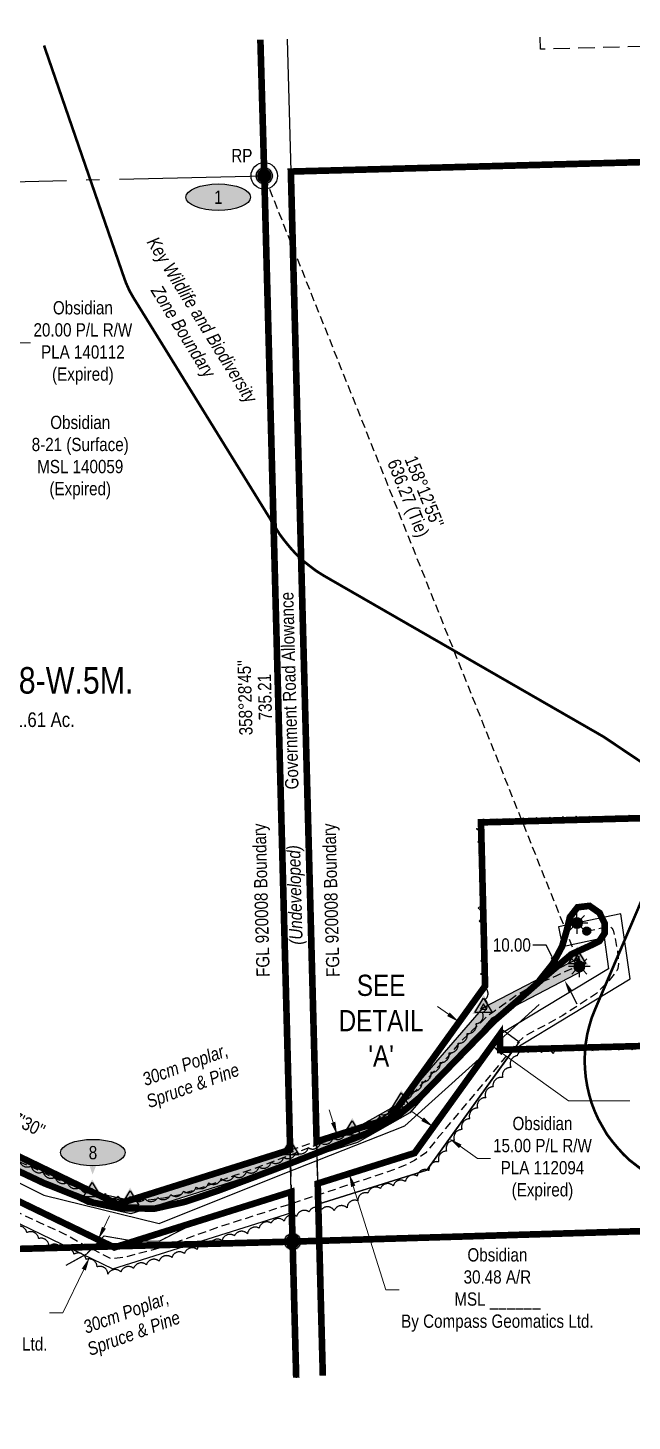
# Model space of a CAD drawing. Extents: x 628185 to 636081, y 5831999 to 5837154.
# Drawn here: x 629686 to 630141, y 5832147 to 5833198 of the extents above; entities that cross this region are included whole.
import ezdxf
from ezdxf.enums import TextEntityAlignment as Align

# ---------------------------------------------------------------- set-up
doc = ezdxf.new("R2010")
doc.units = 0
doc.header["$LTSCALE"] = 5
doc.header["$PDSIZE"] = 0.5
for name, pattern in [('0', [1, 1, 0]), ('CENTERLINEX3', [5, 2.5, -1, 0.5, -1]), ('DASHDOT2', [12.7, 6.35, -3.175, 0, -3.175]), ('foc-ACCESSROAD', [3.75, 2.5, -1.25]), ('foc-QUARTERLINE', [33, 25, -3, 2, -3]), ('foc-TIELINE', [1.875, 1.25, -0.625]), ('foc-TOPO-ephemeral', [6.25, 3.125, -0.625, 0.625, -0.625, 0.625, -0.625]), ('foc-TRAV', [1.875, 1.25, -0.625]), ('UG_PIPE', [1.875, 1.25, -0.625])]:
    doc.linetypes.add(name, pattern=pattern)
doc.layers.get('Defpoints').update_dxf_attribs({"color": 9})
for name, color, linetype in [('35', 37, 'Continuous'), ('AS-PIPE-UG', 44, 'UG_PIPE'), ('AS-POWER', 104, 'foc-POWER'), ('AS-ROADS', 254, 'Continuous'), ('AS-SYMBOL', 7, 'Continuous'), ('AS-WILDLIFE', 131, 'DASHDOT2'), ('C-AR', 13, 'foc-ACCESSROAD'), ('C-RW', 13, 'Continuous'), ('C-SYMBOL', 7, 'Continuous'), ('C-WS', 13, 'foc-ACCESSROAD'), ('C-WS-S', 8, 'Continuous'), ('DETAIL-T', 7, 'Continuous'), ('L-AREAREQUIRED', 7, 'Continuous'), ('L-BD', 7, 'Continuous'), ('L-BD1', 253, 'Continuous'), ('L-MON', 1, 'Continuous'), ('L-QSEC', 8, 'foc-QUARTERLINE'), ('L-ROAD-T', 7, 'Continuous'), ('L-SEC', 7, 'Continuous'), ('L-TIE', 7, 'foc-TIELINE'), ('P-ELEVATION', 7, 'Continuous'), ('P-PROPOSED', 10, 'Continuous'), ('P-PROPOSED-H', 21, 'Continuous'), ('P-STATION', 7, 'Continuous'), ('P-TRAV', 4, 'foc-TRAV'), ('P-TXT', 4, 'Continuous'), ('T-BUSH', 110, '0'), ('T-BUSH-T', 110, 'Continuous'), ('T-DRAW', 143, 'foc-TOPO-ephemeral')]:
    doc.layers.add(name, color=color, linetype=linetype)
doc.layers.add('AS-FMA-T', color=7, linetype='Continuous', true_color=0x00b386)
doc.layers.add('AS-TRAPPER BOUNDARY', color=7, linetype='CENTERLINEX3', true_color=0xb85c00, transparency=0.6)
for name, color, linetype, lineweight in [('C-AR-T', 13, 'Continuous', 9), ('C-RW-T', 13, 'Continuous', 9), ('C-WS-T', 13, 'Continuous', 9), ('T-TEXT', 48, 'Continuous', 18)]:
    doc.layers.add(name, color=color, linetype=linetype, lineweight=lineweight)
doc.styles.add('100L', font='ARIALN.TTF', dxfattribs={"height": 11})
doc.styles.add('175L', font='ARIALN.TTF', dxfattribs={"height": 20})
doc.styles.add('240', font='ARIALN.TTF', dxfattribs={"height": 30})
doc.styles.add('80', font='ARIALN.TTF', dxfattribs={"height": 10})
doc.styles.add('80CG', font='ARIALN.TTF', dxfattribs={"height": 10})
doc.styles.add('80L', font='ARIALN.TTF', dxfattribs={"height": 10})
doc.styles.add('80LS', font='ARIALNI.TTF', dxfattribs={"height": 10})
doc.styles.add('foc-LtypeFont', font='ARIALN.TTF', dxfattribs={"height": 7.35})
doc.linetypes.add('foc-POWER', pattern='A,6,-1,["P",foc-LtypeFont,S=0.2,R=0,X=-0.625,Y=-0.75],-1.24,4', length=12.24)
doc.linetypes.add('foc-TOPO-flowdirection-NOLINE', pattern='A,0,[">",foc-LtypeFont,S=0.3,R=0,X=0,Y=-0.945],-20,[">",foc-LtypeFont,S=0.3,R=0,X=0,Y=-0.945],0', length=20)
doc.dimstyles.new('Compass 5 000', dxfattribs={"dimscale": 5, "dimtxt": 9, "dimasz": 2, "dimexe": 0.2, "dimexo": 0.0625, "dimgap": 0.5, "dimtad": 0, "dimtih": 1, "dimtoh": 1, "dimzin": 0, "dimdsep": 46, "dimtxsty": '80CG', "dimcen": 0.1, "dimse1": 1, "dimse2": 1, "dimclrd": 256, "dimclrt": 256, "dimaunit": 1, "dimadec": 4, "dimazin": 0, "dimtfac": 0.06, "dimtofl": 0, "dimtmove": 0, "dimatfit": 1, "dimfxl": 0.2, "dimtolj": 1, "dimtzin": 0, "dimlwd": -1, "dimarcsym": 0})

# ---------------------------------------------------------------- blocks, each defined once
blk = doc.blocks.new('GAS')
h = blk.add_hatch(color=255)
h.dxf.hatch_style = 1
edge = h.paths.add_edge_path()
edge.add_arc((0, 0), 0.9, 0, 360)
for p, q in [((-0.81, 0), (-1.62, 0)), ((-0.57, 0.57), (-1.14, 1.14)), ((0, 0.81), (0, 1.62)), ((0.57, 0.57), (1.14, 1.14)), ((1.62, 0), (0.81, 0)), ((-0.57, -0.57), (-1.14, -1.14)), ((0, -0.81), (0, -1.62)), ((1.14, -1.14), (0.57, -0.57))]:
    blk.add_line(p, q)
blk.add_circle((0, 0), 0.8)
blk = doc.blocks.new('RISER')
h = blk.add_hatch(color=255)
h.dxf.hatch_style = 1
edge = h.paths.add_edge_path()
edge.add_arc((0, 0), 0.7, 0, 360)
blk.add_hatch(color=13).paths.add_polyline_path([(0.58, -0.15), (-0.58, -0.15, 0.774597)])
at = {"color": 13}
blk.add_line((-0.58, -0.15), (0.58, -0.15), dxfattribs=at)
blk.add_circle((0, 0), 0.6, dxfattribs=at)
blk = doc.blocks.new('*U422')
at = {"layer": '35', "color": 3}
blk.add_circle((0, 0), 10, dxfattribs=at)
at = {"layer": '35', "color": 3, "style": '80'}
blk.add_attdef('RP_001', (-24.9, 10.3), '', height=10, dxfattribs=at)
blk = doc.blocks.new('*D425')
at = {"layer": 'C-RW-T', "transparency": 16777216}
for p, q in [((629624.6, 5832920.5), (629677.6, 5832960.6)), ((629677.6, 5832960.6), (629687.6, 5832960.6)), ((629592.8, 5832896.4), (629584.8, 5832890.4))]:
    blk.add_line(p, q, dxfattribs=at)
for points in [[(629623.6, 5832921.8), (629625.6, 5832919.2), (629616.7, 5832914.5)], [(629591.8, 5832897.8), (629593.8, 5832895.1), (629600.8, 5832902.5)]]:
    blk.add_solid(points, dxfattribs=at)
at = {"layer": 'Defpoints', "color": 0, "transparency": 16777216}
for p in [(629590.3, 5832949.3), (629574.4, 5832937.3), (629616.7, 5832914.5)]:
    blk.add_point(p, dxfattribs=at)
at = {"layer": 'C-RW-T', "transparency": 16777216, "insert": (629727.1, 5832960.6), "char_height": 10, "attachment_point": 5, "style": '80CG'}
blk.add_mtext('\\A1;Obsidian\\P20.00 P/L R/W\\PPLA 140112\\P(Expired)', dxfattribs=at)
blk = doc.blocks.new('*U465')
at = {"layer": 'P-ELEVATION'}
h = blk.add_hatch(color=111, dxfattribs=at)
h.dxf.hatch_style = 1
edge = h.paths.add_edge_path()
edge.add_ellipse((0, 0), major_axis=(-24.4, 0), ratio=0.410256, start_angle=0, end_angle=360)
at = {"layer": 'P-ELEVATION', "color": 7, "flags": 128}
blk.add_lwpolyline([(0, 0, 12.5, 0, 0), (13, 0.8, 0, 0, 0)], format="xyseb", dxfattribs=at)
at = {"layer": 'P-ELEVATION', "color": 7}
blk.add_ellipse((0, 0), major_axis=(-24.4, 0), ratio=0.410256, dxfattribs=at)
at = {"layer": 'P-ELEVATION', "style": '80'}
blk.add_attdef('ELEVATION', text='', height=10, dxfattribs=at).set_placement((0, 0), align=Align.MIDDLE_CENTER)
blk = doc.blocks.new('*U498')
at = {"layer": 'P-ELEVATION'}
h = blk.add_hatch(color=111, dxfattribs=at)
h.dxf.hatch_style = 1
edge = h.paths.add_edge_path()
edge.add_ellipse((0, 0), major_axis=(-24.4, 0), ratio=0.410256, start_angle=0, end_angle=360)
at = {"layer": 'P-ELEVATION', "color": 7, "flags": 128}
blk.add_lwpolyline([(0, 0, 12.5, 0, 0), (-0.3, -16.5, 0, 0, 0)], format="xyseb", dxfattribs=at)
at = {"layer": 'P-ELEVATION', "color": 7}
blk.add_ellipse((0, 0), major_axis=(-24.4, 0), ratio=0.410256, dxfattribs=at)
at = {"layer": 'P-ELEVATION', "style": '80'}
blk.add_attdef('ELEVATION', text='', height=10, dxfattribs=at).set_placement((0, 0), align=Align.MIDDLE_CENTER)
blk = doc.blocks.new('WITFA')
blk.add_hatch(color=255).paths.add_polyline_path([(1.4, 0, 1), (-1.4, 0, 1)])
blk = doc.blocks.new('WITFAA')
blk.add_blockref('WITFA', (0, 0))
blk = doc.blocks.new('WITFB')
at = {"color": 1, "const_width": 1.44}
blk.add_lwpolyline([(-0.36, 0, 1), (0.36, 0, 1)], format="xyb", close=True, dxfattribs=at)
at = {"color": 1}
blk.add_circle((0, 0), 1.2, dxfattribs=at)
blk = doc.blocks.new('WITFBB')
blk.add_blockref('WITFB', (0, 0))
blk = doc.blocks.new('WITFCC')
for name in ['WITFAA', 'WITFBB']:
    blk.add_blockref(name, (0, 0))
blk = doc.blocks.new('WITF')
blk.add_blockref('WITFCC', (0, 0))
blk = doc.blocks.new('TRIA')
blk.add_hatch(color=255).paths.add_polyline_path([(-0.04, 1.52), (-1.47, -0.87), (1.39, -0.87)])
blk = doc.blocks.new('Hybrid_EC')
at = {"color": 251}
for points in [[(-1.3, -0.74), (0, 1.42), (1.3, -0.74)], [(0.47, -0.26), (0, 0.53), (-0.47, -0.26)]]:
    blk.add_lwpolyline(points, close=True, dxfattribs=at)
at = {"layer": 'Defpoints'}
blk.add_circle((0, 0), 0.05, dxfattribs=at)
at = {"xscale": 1.2, "yscale": 1.2, "zscale": 1.2}
blk.add_blockref('TRIA', (0.05, 0.06), dxfattribs=at)
blk = doc.blocks.new('*D496')
at = {"layer": 'Defpoints', "color": 0, "transparency": 16777216}
for p in [(630085.9, 5832488.6), (630070.5, 5832480.7), (630075.1, 5832471.8)]:
    blk.add_point(p, dxfattribs=at)
at = {"layer": 'P-TXT', "transparency": 16777216}
for p, q in [((630076.6, 5832506.4), (630066.6, 5832506.4)), ((630081.2, 5832497.5), (630076.6, 5832506.4)), ((630095.1, 5832470.9), (630099.7, 5832462))]:
    blk.add_line(p, q, dxfattribs=at)
for points in [[(630082.7, 5832498.3), (630079.8, 5832496.7), (630085.9, 5832488.6)], [(630096.6, 5832471.7), (630093.6, 5832470.1), (630090.5, 5832479.8)]]:
    blk.add_solid(points, dxfattribs=at)
at = {"layer": 'P-TXT', "transparency": 16777216, "insert": (630050.7, 5832506.4), "char_height": 10, "attachment_point": 5, "style": '80CG'}
blk.add_mtext('\\A1;10.00', dxfattribs=at)
blk = doc.blocks.new('*D506')
at = {"layer": 'C-RW-T', "transparency": 16777216}
for p, q in [((629743, 5832293.2), (629747.3, 5832302.2)), ((629727.8, 5832261.7), (629712, 5832229)), ((629712, 5832229), (629702, 5832229))]:
    blk.add_line(p, q, dxfattribs=at)
for points in [[(629741.5, 5832293.9), (629744.5, 5832292.4), (629738.6, 5832284.2)], [(629726.3, 5832262.4), (629729.3, 5832260.9), (629732.1, 5832270.7)]]:
    blk.add_solid(points, dxfattribs=at)
at = {"layer": 'Defpoints', "color": 0, "transparency": 16777216}
for p in [(629700.8, 5832302.5), (629694.3, 5832289), (629732.1, 5832270.7)]:
    blk.add_point(p, dxfattribs=at)
at = {"layer": 'C-RW-T', "transparency": 16777216, "insert": (629627.8, 5832229), "char_height": 10, "attachment_point": 5, "style": '80CG'}
blk.add_mtext('\\A1;Obsidian\\P15.00 P/L R/W\\PPLA ______\\PBy Compass Geomatics Ltd.', dxfattribs=at)
blk = doc.blocks.new('*D508')
at = {"layer": 'C-RW-T', "transparency": 16777216}
for p, q in [((629915.9, 5832372.6), (629912.9, 5832382.1)), ((629931, 5832324.4), (629955.6, 5832246.2)), ((629955.6, 5832246.2), (629965.6, 5832246.2))]:
    blk.add_line(p, q, dxfattribs=at)
for points in [[(629917.5, 5832373.1), (629914.3, 5832372.1), (629918.9, 5832363.1)], [(629932.6, 5832324.9), (629929.4, 5832323.9), (629928, 5832334)]]:
    blk.add_solid(points, dxfattribs=at)
at = {"layer": 'Defpoints', "color": 0, "transparency": 16777216}
for p in [(629920.7, 5832363.6), (629928, 5832334), (629929.9, 5832334.6)]:
    blk.add_point(p, dxfattribs=at)
at = {"layer": 'C-RW-T', "transparency": 16777216, "insert": (630039.8, 5832246.2), "char_height": 10, "attachment_point": 5, "style": '80CG'}
blk.add_mtext('\\A1;Obsidian\\P30.48 A/R\\PMSL ______\\PBy Compass Geomatics Ltd.', dxfattribs=at)
blk = doc.blocks.new('*D509')
at = {"layer": 'C-RW-T', "transparency": 16777216}
for p, q in [((629983.4, 5832375), (629975.3, 5832380.9)), ((630011.8, 5832354.6), (630024.7, 5832345.3)), ((630024.7, 5832345.3), (630034.7, 5832345.3))]:
    blk.add_line(p, q, dxfattribs=at)
for points in [[(629984.4, 5832376.4), (629982.4, 5832373.7), (629991.5, 5832369.2)], [(630012.8, 5832355.9), (630010.8, 5832353.2), (630003.7, 5832360.4)]]:
    blk.add_solid(points, dxfattribs=at)
at = {"layer": 'Defpoints', "color": 0, "transparency": 16777216}
for p in [(629994.2, 5832372.9), (630006.3, 5832364.1), (630003.7, 5832360.4)]:
    blk.add_point(p, dxfattribs=at)
at = {"layer": 'C-RW-T', "transparency": 16777216, "insert": (630073.8, 5832345.3), "char_height": 10, "attachment_point": 5, "style": '80CG'}
blk.add_mtext('\\A1;Obsidian\\P15.00 P/L R/W\\PPLA 112094\\P(Expired)', dxfattribs=at)

msp = doc.modelspace()

# ---------------------------------------------------------------- hatches: boundary and pattern name
at = {"layer": 'P-PROPOSED-H'}
h = msp.add_hatch(color=256, dxfattribs=at)
h.dxf.hatch_style = 1
h.paths.add_polyline_path([(629903.417, 5832358.2), (629930.299, 5832366.651), (629967.272, 5832387.704), (630029.405, 5832459.297), (630100.01, 5832495.999), (630104.621, 5832487.129), (630035.706, 5832451.306), (629973.702, 5832379.862), (629934.316, 5832357.435), (629903.693, 5832347.808)])
h = msp.add_hatch(color=256, dxfattribs=at)
h.dxf.hatch_style = 1
h.paths.add_polyline_path([(629883.743, 5832341.536), (629763.193, 5832303.637), (629730.881, 5832310.648), (629424.971, 5832458.479), (629336.431, 5832455.821), (629273.062, 5832463.509), (629274.265, 5832473.432), (629336.885, 5832465.836), (629427.117, 5832468.544), (629734.162, 5832320.165), (629762.723, 5832313.968), (629883.467, 5832351.928)])

# ---------------------------------------------------------------- linework, layer by layer
at = {"layer": 'AS-PIPE-UG', "flags": 128}
for points in [[(630107.161, 5832516.906), (630119.539, 5832519.515), (630123.582, 5832520.337), (630123.573, 5832520.336), (630125.355, 5832520.07), (630126.218, 5832519.344), (630127.176, 5832517.668), (630128.532, 5832511.702), (630130.479, 5832501.191), (630131.015, 5832493.583), (630131.239, 5832492.244), (630130.759, 5832488.781), (630129.81, 5832487.074), (630128.045, 5832484.717), (630123.491, 5832479.073), (630114.589, 5832469.883), (630098.526, 5832459.327), (630089.05, 5832453.235), (630085.399, 5832451.071), (630076.912, 5832446.377), (630068.978, 5832442.334), (630060.711, 5832437.945), (630055.378, 5832433.101), (630053.237, 5832430.984), (630044.84, 5832420.766), (630029.134, 5832401.746), (629998.282, 5832365.118), (629985.771, 5832349.665), (629977.354, 5832343.878), (629971.801, 5832341.052), (629962.067, 5832337.104), (629945.186, 5832331.387), (629917.456, 5832322.13), (629870.116, 5832306.564), (629830.227, 5832293.836), (629786.313, 5832278.209), (629759.244, 5832271.068), (629748.657, 5832269.537), (629735.333, 5832276.444), (629728.759, 5832279.551), (629714.18, 5832287.927), (629694.119, 5832297.164), (629668.348, 5832309.132), (629637.808, 5832324.931), (629586.533, 5832349.266), (629540.215, 5832372.568), (629497.535, 5832392.888), (629439.106, 5832420.961), (629422.521, 5832427.101), (629415.661, 5832428.757), (629397.914, 5832429.757), (629359.152, 5832428.652), (629343.165, 5832428.273), (629335.37, 5832428.434), (629330.609, 5832429.263), (629330.041, 5832430.869), (629330.035, 5832434.673), (629329.413, 5832439.956), (629327.581, 5832454.586), (629325.264, 5832469.473), (629324.105, 5832476.383), (629319.136, 5832496.265), (629315.933, 5832506.502), (629313.415, 5832516.044), (629311.831, 5832521.127), (629310.746, 5832521.897), (629309.248, 5832522.332), (629305.749, 5832522.253), (629297.455, 5832522.413), (629292.169, 5832522.463), (629290.81, 5832523.165), (629290.251, 5832524.704), (629290.043, 5832529.47), (629289.284, 5832538.582)], [(629275.87, 5832469.817), (629290.857, 5832467.984), (629306.766, 5832467.222), (629319.94, 5832466.035), (629331.811, 5832464.892), (629345.657, 5832465.005), (629362.171, 5832465.257), (629381.16, 5832465.554), (629396.213, 5832465.732), (629406.6, 5832465.61), (629417.06, 5832465.293), (629424.447, 5832464.455), (629433.397, 5832462.791), (629441.815, 5832459.936), (629450.313, 5832456.193), (629460.127, 5832451.667), (629480.315, 5832441.779), (629505.388, 5832429.102), (629527.544, 5832417.785), (629559.668, 5832402.054), (629581.275, 5832392.581), (629599.048, 5832383.419), (629618.019, 5832373.465), (629644.327, 5832359.194), (629665.976, 5832348.357), (629688.361, 5832339.125), (629706.377, 5832330.277), (629721.944, 5832323.897), (629738.155, 5832317.862), (629746.979, 5832315.701), (629754.786, 5832314.504), (629763.896, 5832313.464), (629772.665, 5832313.786), (629780.86, 5832314.738), (629787.847, 5832315.667), (629800.41, 5832318.297), (629812.398, 5832322.185), (629823.919, 5832325.976), (629842.404, 5832332.955), (629856.686, 5832338.005), (629877.019, 5832345.596), (629899.349, 5832354.216), (629919.965, 5832361.868), (629932.248, 5832366.723), (629943.204, 5832371.346), (629954.211, 5832377.212), (629962.097, 5832382.463), (629968.812, 5832387.901), (629976.984, 5832395.323), (629983.089, 5832401.614), (629993.585, 5832412.779), (630004.867, 5832424.897), (630012.455, 5832433.889), (630019.94, 5832441.309), (630027.023, 5832447.816), (630032.444, 5832453.068), (630037.369, 5832456.519), (630045.737, 5832462.664), (630054.364, 5832468.804), (630061.115, 5832472.551), (630068.378, 5832476.332), (630076.446, 5832479.892), (630084.717, 5832483.51), (630091.369, 5832486.603), (630096.539, 5832488.908), (630100.248, 5832490.203)]]:
    msp.add_lwpolyline(points, dxfattribs=at)
at = {"layer": 'AS-POWER', "flags": 128}
msp.add_lwpolyline([(629256.669, 5832527.019), (629295.244, 5832503.551), (629351.056, 5832470.416), (629446.87, 5832441.24), (629518.558, 5832405.789), (629608.3, 5832361.979), (629697.629, 5832317.772), (629784.632, 5832296.445), (629877.053, 5832333.23), (629969.933, 5832370.049), (630020.755, 5832415.683), (630071.388, 5832461.446)], dxfattribs=at)
at = {"layer": 'AS-ROADS', "const_width": 5, "flags": 128}
msp.add_lwpolyline([(630071.049, 5832479.022), (630081.586, 5832492.277), (630088.589, 5832505.355), (630092.186, 5832517.724), (630094.507, 5832527.487), (630100.283, 5832534.886), (630109.281, 5832535.946), (630116.818, 5832530.671), (630120.662, 5832522.939), (630120.804, 5832515.457), (630116.761, 5832509.388), (630109.297, 5832505.732), (630095.584, 5832499.411), (630074.005, 5832481.043), (630062.068, 5832470.551), (630037.635, 5832449.424), (630016.652, 5832427.906), (629981.18, 5832391.38), (629966.262, 5832378.985), (629941.537, 5832364.428), (629881.518, 5832340.902), (629828.515, 5832320.915), (629803.784, 5832312.646), (629781.381, 5832307.624), (629759.005, 5832307.731), (629735.061, 5832311.98), (629697.565, 5832326.887), (629613.364, 5832366.652)], dxfattribs=at)
at = {"layer": 'AS-TRAPPER BOUNDARY', "color": 114, "true_color": 0x008f47, "const_width": 4.998, "flags": 128}
for points in [[(629861.006, 5833189.3), (629863.959, 5833086.628), (629883.467, 5832351.918), (629753.191, 5832310.97), (629427.117, 5832468.544), (629336.885, 5832465.836), (629335.189, 5832530.948), (629277.069, 5832529.434), (629258.154, 5833173.239)], [(629908.11, 5832181.591), (629904.262, 5832326.517), (629977.298, 5832349.486), (630041.604, 5832438.78), (630041.888, 5832427.356), (630163.713, 5832430.623), (630159.211, 5832602.387), (630027.454, 5832598.941), (630030.519, 5832475.526), (629958.493, 5832375.513), (629903.421, 5832358.193), (629883.993, 5833089.873), (630403.416, 5833103.826), (630449.786, 5833105.074), (630648.326, 5833110.425)], [(628976.859, 5832434.982), (629014.287, 5832436.901), (629076.922, 5832440.114), (629103.181, 5832441.46), (629178.379, 5832445.318), (629193.092, 5832446.072), (629208.084, 5832446.841), (629215.451, 5832447.219), (629216.526, 5832405.936), (629338.363, 5832409.111), (629337.679, 5832435.376), (629420.575, 5832437.864), (629750.806, 5832278.281), (629884.308, 5832320.241), (629885.305, 5832282.702), (629888.031, 5832180.031)]]:
    msp.add_lwpolyline(points, dxfattribs=at)
at = {"layer": 'AS-TRAPPER BOUNDARY', "const_width": 4.998, "flags": 128}
msp.add_lwpolyline([(628981.509, 5832258.704), (629081.632, 5832261.363), (629885.305, 5832282.702), (630704.55, 5832307.276), (630804.835, 5832309.971)], dxfattribs=at)
at = {"layer": 'AS-WILDLIFE', "const_width": 2, "flags": 128}
msp.add_lwpolyline([(630805.845, 5832311.409), (630763.688, 5832341), (630608.625, 5832415.5), (630464.5, 5832346.5), (630326.438, 5832273.5), (630323.875, 5832272), (630317.938, 5832269.5), (630311.812, 5832267), (630305.563, 5832265), (630299.187, 5832263.5), (630292.75, 5832262.5), (630286.187, 5832262), (630279.687, 5832261.5), (630273.125, 5832262), (630266.625, 5832262.5), (630260.187, 5832263.5), (630253.813, 5832265), (630247.5, 5832267), (630241.375, 5832269.5), (630235.437, 5832272), (630229.687, 5832275), (630224.125, 5832278.5), (630218.25, 5832283), (630144.25, 5832340.5), (630139.688, 5832344), (630134.938, 5832348.5), (630130.438, 5832353.5), (630126.312, 5832358.5), (630122.5, 5832363.5), (630119.062, 5832369.5), (630115.938, 5832375), (630113.25, 5832381), (630110.937, 5832387), (630109.063, 5832393.5), (630107.563, 5832400), (630106.5, 5832406.5), (630105.875, 5832413), (630105.625, 5832419.5), (630105.875, 5832426), (630106.5, 5832432.5), (630107.563, 5832439), (630109.062, 5832445), (630110.938, 5832451.5), (630113.75, 5832458.5), (630163.062, 5832574), (630165.312, 5832578.5), (630168.187, 5832584), (630187.687, 5832618), (630119.938, 5832663.5), (629908.875, 5832785), (629903.313, 5832788.5), (629898, 5832792.5), (629892.938, 5832796.5), (629888.187, 5832801), (629883.687, 5832806), (629879.562, 5832811), (629875.75, 5832816), (629873.875, 5832819), (629766.937, 5832992), (629765.375, 5832994.5), (629762.25, 5833000), (629759.562, 5833006), (629757.437, 5833012), (629697.782, 5833184.951)], dxfattribs=at)
at = {"layer": 'C-AR', "flags": 128}
msp.add_lwpolyline([(630193.92, 5833198.256), (630193.982, 5833196.067), (630194.281, 5833185.55), (630072.336, 5833182.083), (630071.97, 5833194.975)], dxfattribs=at)
at = {"layer": 'C-AR-T'}
for p, q in [((630002.829, 5832454.183), (629994.718, 5832460.025)), ((630043.778, 5832424.693), (630093.514, 5832388.874)), ((630093.514, 5832388.874), (630139.749, 5832388.874))]:
    msp.add_line(p, q, dxfattribs=at)
for points in [[(630003.803, 5832455.535), (630001.856, 5832452.831), (630010.941, 5832448.341)], [(630044.752, 5832426.045), (630042.805, 5832423.341), (630035.666, 5832430.535)]]:
    msp.add_solid(points, dxfattribs=at)
at = {"layer": 'C-RW', "flags": 128}
for points in [[(629287.564, 5832514.659), (629302.553, 5832515.097), (629328.366, 5832420.095), (629417.356, 5832422.766), (629749.633, 5832262.194), (629884.722, 5832304.664), (629884.308, 5832320.252), (629750.806, 5832278.281), (629420.575, 5832437.864), (629339.736, 5832435.438), (629313.925, 5832530.431), (629287.124, 5832529.647)], [(630088.948, 5832505.414), (630120.384, 5832511.999), (630123.657, 5832488.561), (630041.668, 5832438.868), (629977.298, 5832349.487), (629904.262, 5832326.526), (629904.676, 5832310.937), (629986.552, 5832336.678), (630052.051, 5832427.627), (630139.874, 5832480.856), (630133.015, 5832529.966), (630085.873, 5832520.09)]]:
    msp.add_lwpolyline(points, close=True, dxfattribs=at)
at = {"layer": 'C-RW'}
msp.add_lwpolyline([(629986.552, 5832336.678), (629904.676, 5832310.928), (629904.262, 5832326.526), (629977.298, 5832349.486), (630044.087, 5832442.227), (630056.254, 5832433.464), (629986.552, 5832336.678)], close=True, dxfattribs=at)
at = {"layer": 'C-WS', "flags": 128}
for points in [[(630160.453, 5832554.99), (630163.713, 5832430.623), (630041.888, 5832427.356), (630041.604, 5832438.78), (629977.298, 5832349.486), (629904.262, 5832326.517), (629903.421, 5832358.193), (629958.494, 5832375.515), (630030.519, 5832475.526), (630027.454, 5832598.941), (630159.211, 5832602.387), (630160.453, 5832554.99)], [(629427.117, 5832468.544), (629753.189, 5832310.97), (629883.467, 5832351.918), (629884.308, 5832320.241), (629750.806, 5832278.281), (629420.575, 5832437.864), (629337.679, 5832435.376), (629336.885, 5832465.836), (629427.117, 5832468.544)]]:
    msp.add_lwpolyline(points, close=True, dxfattribs=at)
for points in [[(629967.261, 5832387.696), (629944.205, 5832371.024)], [(629762.733, 5832313.97), (629744.196, 5832315.335)]]:
    msp.add_lwpolyline(points, dxfattribs=at)
at = {"layer": 'L-QSEC'}
for p, q in [((629883.993, 5833089.873), (630648.327, 5833110.427)), ((629094.859, 5833068.848), (629863.959, 5833086.628))]:
    msp.add_line(p, q, dxfattribs=at)
at = {"layer": 'L-SEC'}
for p, q in [((629863.959, 5833086.628), (629861.006, 5833189.3)), ((629881.116, 5833189.841), (629883.993, 5833089.873)), ((629885.305, 5832282.702), (629863.959, 5833086.628)), ((629883.993, 5833089.873), (629905.411, 5832283.236)), ((629905.411, 5832283.236), (630704.55, 5832307.276)), ((629081.632, 5832261.363), (629885.305, 5832282.702)), ((629885.305, 5832282.702), (629888.031, 5832180.031)), ((629905.411, 5832283.236), (629908.11, 5832181.591))]:
    msp.add_line(p, q, dxfattribs=at)
at = {"layer": 'L-TIE'}
msp.add_line((630100.01, 5832495.999), (629863.959, 5833086.628), dxfattribs=at)
at = {"layer": 'P-PROPOSED'}
for points in [[(629903.417, 5832358.2), (629930.299, 5832366.651), (629967.272, 5832387.704), (630029.405, 5832459.297), (630100.01, 5832495.999), (630104.621, 5832487.129), (630035.706, 5832451.306), (629973.702, 5832379.862), (629934.316, 5832357.435), (629903.693, 5832347.808)], [(629883.743, 5832341.536), (629763.193, 5832303.637), (629730.881, 5832310.648), (629424.971, 5832458.479), (629336.431, 5832455.821), (629273.062, 5832463.509), (629274.265, 5832473.432), (629315.224, 5832468.464), (629336.885, 5832465.836), (629427.117, 5832468.544), (629734.162, 5832320.165), (629762.723, 5832313.968), (629883.467, 5832351.928)]]:
    msp.add_lwpolyline(points, close=True, dxfattribs=at)
at = {"layer": 'P-TRAV', "flags": 128}
msp.add_lwpolyline([(629883.467, 5832351.928), (629903.417, 5832358.2)], dxfattribs=at)
at = {"layer": 'T-BUSH', "flags": 128}
msp.add_lwpolyline([(629303.244, 5832570.995, 0.52056705), (629304.345, 5832561.06, 0.52056705), (629305.446, 5832551.124, 0.52056705), (629306.196, 5832541.284, 0.52056705), (629304.785, 5832532.212, 0.52056705), (629311.569, 5832526.637, 0.52056705), (629320.045, 5832521.608, 0.52056705), (629326.199, 5832514.137, 0.52056705), (629328.145, 5832504.539, 0.52056705), (629329.996, 5832496.77, 0.52056705), (629337.94, 5832493.433, 0.52056705), (629344.156, 5832485.796, 0.52056705), (629353.715, 5832482.872, 0.52056705), (629363.274, 5832479.948, 0.52056705), (629370.354, 5832474.155, 0.52056705), (629380.336, 5832473.628, 0.52056705), (629390.319, 5832473.1, 0.52056705), (629397.638, 5832468.03, 0.52056705), (629407.609, 5832467.313, 0.52056705), (629417.542, 5832466.239, 0.52056705), (629427.431, 5832464.785, 0.52056705), (629437.207, 5832462.698, 0.52056705), (629446.572, 5832459.274, 0.52056705), (629455.636, 5832455.086, 0.52056705), (629464.488, 5832450.441, 0.52056705), (629473.384, 5832445.88, 0.52056705), (629482.686, 5832442.331, 0.52056705), (629491.563, 5832437.734, 0.52056705), (629500.44, 5832433.137, 0.52056705), (629509.317, 5832428.541, 0.52056705), (629518.194, 5832423.944, 0.52056705), (629527.072, 5832419.348, 0.52056705), (629535.949, 5832414.751, 0.52056705), (629544.826, 5832410.155, 0.52056705), (629553.703, 5832405.558, 0.52056705), (629562.432, 5832400.695, 0.52056705), (629571.041, 5832395.613, 0.52056705), (629579.65, 5832390.531, 0.52056705), (629588.545, 5832385.993, 0.52056705), (629597.604, 5832381.766, 0.52056705), (629606.662, 5832377.538, 0.52056705), (629615.807, 5832373.626, 0.52056705), (629625.057, 5832370.156, 0.52056705), (629634.061, 5832365.814, 0.52056705), (629643.065, 5832361.471, 0.52056705), (629652.069, 5832357.129, 0.52056705), (629661.073, 5832352.786, 0.52056705), (629670.077, 5832348.443, 0.52056705), (629679.081, 5832344.101, 0.52056705), (629688.085, 5832339.758, 0.52056705), (629697.089, 5832335.415, 0.52056705), (629706.189, 5832331.285, 0.52056705), (629715.418, 5832327.445, 0.52056705), (629724.648, 5832323.604, 0.52056705), (629734.256, 5832321.019, 0.52056705), (629744.048, 5832319.01, 0.52056705), (629753.835, 5832316.972, 0.52056705), (629763.745, 5832315.657, 0.52056705), (629773.712, 5832315.211, 0.52056705), (629783.665, 5832315.94, 0.52056705), (629793.383, 5832318.189, 0.52056705), (629803.022, 5832320.838, 0.52056705), (629812.552, 5832323.842, 0.52056705), (629822.02, 5832327.049, 0.52056705), (629831.489, 5832330.257, 0.52056705), (629841.092, 5832332.263, 0.52056705), (629850.562, 5832335.464, 0.52056705), (629859.896, 5832339.04, 0.52056705), (629869.211, 5832342.667, 0.52056705), (629878.527, 5832346.294, 0.52056705), (629887.842, 5832349.921, 0.52056705), (629897.158, 5832353.548, 0.52056705), (629906.473, 5832357.175, 0.52056705), (629915.788, 5832360.802, 0.52056705), (629925.104, 5832364.429, 0.52056705), (629933.984, 5832369.013, 0.52056705), (629942.676, 5832373.949, 0.52056705), (629951.342, 5832378.932, 0.52056705), (629959.955, 5832383.995, 0.52056705), (629967.861, 5832390.112, 0.52056705), (629975.767, 5832396.23, 0.52056705), (629982.856, 5832403.244, 0.52056705), (629989.68, 5832410.55, 0.52056705), (629996.503, 5832417.855, 0.52056705), (630003.327, 5832425.161, 0.52056705), (630010.15, 5832432.466, 0.52056705), (630016.974, 5832439.772, 0.52056705), (630023.797, 5832447.077, 0.52056705), (630028.557, 5832455.452, 0.52056705), (630030.591, 5832465.24, 0.52056705), (630029.835, 5832474.926, 0.52056705), (630027.133, 5832484.545, 0.52056705), (630027.314, 5832494.54, 0.52056705), (630027.496, 5832504.535, 0.52056705), (630027.512, 5832514.518, 0.52056705), (630025.941, 5832524.391, 0.52056705), (630025.253, 5832534.291, 0.52056705), (630026.198, 5832544.243, 0.52056705), (630026.12, 5832554.217, 0.52056705), (630025.94, 5832564.209, 0.52056705), (630025.922, 5832574.205, 0.52056705), (630024.946, 5832584.151, 0.52056705), (630023.91, 5832594.094, 0.52056705), (630029.339, 5832601.498, 0.52056705), (630039.335, 5832601.671, 0.52056705), (630049.326, 5832601.984, 0.52056705), (630059.316, 5832602.348, 0.52056705), (630069.306, 5832602.693, 0.52056705), (630079.299, 5832602.989, 0.52056705), (630089.291, 5832603.285, 0.52056705), (630099.283, 5832603.582, 0.52056705), (630109.275, 5832603.541, 0.52056705), (630119.266, 5832603.672, 0.52056705), (630129.255, 5832604.05, 0.52056705), (630139.245, 5832604.429, 0.52056705), (630149.188, 5832604.335, 0.52056705), (630158.271, 5832604.006, 0.52056705), (630161.981, 5832595.414, 0.52056705), (630162.45, 5832585.467, 0.52056705), (630162.262, 5832575.472, 0.52056705), (630162.161, 5832565.477, 0.52056705), (630162.627, 5832555.504, 0.52056705), (630163.716, 5832545.567, 0.52056705), (630163.788, 5832535.593, 0.52056705), (630163.973, 5832525.609, 0.52056705), (630164.66, 5832516.192, 0.52056705), (630164.426, 5832506.198, 0.52056705), (630164.276, 5832496.203, 0.52056705), (630164.7, 5832486.273, 0.52056705), (630165.397, 5832476.355, 0.52056705), (630165.395, 5832466.358, 0.52056705), (630165.509, 5832456.363, 0.52056705), (630165.672, 5832446.367, 0.52056705), (630165.903, 5832436.386, 0.52056705), (630160.9, 5832428.091, 0.52056705), (630151.491, 5832427.178, 0.52056705), (630141.509, 5832427.332, 0.52056705), (630131.519, 5832427.207, 0.52056705), (630121.536, 5832427.138, 0.52056705), (630111.563, 5832426.445, 0.52056705), (630101.574, 5832426.458, 0.52056705), (630091.58, 5832426.463, 0.52056705), (630081.854, 5832424.482, 0.52056705), (630073.031, 5832425.313, 0.52056705), (630063.039, 5832425.416, 0.52056705), (630054.606, 5832422.898, 0.52056705), (630050.176, 5832413.988, 0.52056705), (630043.716, 5832406.418, 0.52056705), (630036.507, 5832399.515, 0.52056705), (630031.003, 5832391.2, 0.52056705), (630024.796, 5832383.409, 0.52056705), (630018.901, 5832375.343, 0.52056705), (630013.094, 5832367.206, 0.52056705), (630007.286, 5832359.07, 0.52056705), (630001.477, 5832350.934, 0.52056705), (629995.597, 5832342.849, 0.52056705), (629988.209, 5832336.239, 0.52056705), (629979.308, 5832332.165, 0.52056705), (629970.372, 5832327.981, 0.52056705), (629961.285, 5832324.792, 0.52056705), (629951.527, 5832322.788, 0.52056705), (629942.154, 5832319.328, 0.52056705), (629934.483, 5832313.486, 0.52056705), (629926.381, 5832308.284, 0.52056705), (629916.647, 5832306.01, 0.52056705), (629907.248, 5832306.969, 0.52056705), (629897.733, 5832305.148, 0.52056705), (629888.335, 5832301.754, 0.52056705), (629878.979, 5832298.232, 0.52056705), (629869.111, 5832296.661, 0.52056705), (629860.067, 5832292.882, 0.52056705), (629851.252, 5832288.621, 0.52056705), (629841.428, 5832287.084, 0.52056705), (629832.092, 5832283.52, 0.52056705), (629822.772, 5832279.908, 0.52056705), (629813.249, 5832276.868, 0.52056705), (629803.771, 5832273.688, 0.52056705), (629794.226, 5832270.727, 0.52056705), (629784.608, 5832268.001, 0.52056705), (629774.991, 5832265.272, 0.52056705), (629765.376, 5832262.539, 0.52056705), (629755.76, 5832259.806, 0.52056705), (629745.979, 5832258.183, 0.52056705), (629737.837, 5832263.639, 0.52056705), (629729.554, 5832269.228, 0.52056705), (629720.396, 5832273.23, 0.52056705), (629711.181, 5832277.095, 0.52056705), (629701.505, 5832279.112, 0.52056705), (629693.758, 5832284.979, 0.52056705), (629684.855, 5832289.482, 0.52056705), (629675.711, 5832293.523, 0.52056705), (629666.344, 5832297.012, 0.52056705), (629657.262, 5832300.914, 0.52056705), (629649.457, 5832306.774, 0.52056705), (629640.203, 5832310.555, 0.52056705), (629630.907, 5832314.173, 0.52056705), (629621.24, 5832314.636, 0.52056705), (629612.422, 5832319.344, 0.52056705), (629604.82, 5832325.698, 0.52056705), (629597.803, 5832332.333, 0.52056705), (629589.141, 5832336.937, 0.52056705), (629579.87, 5832340.188, 0.52056705), (629570.894, 5832344.588, 0.52056705), (629561.907, 5832348.966, 0.52056705), (629552.921, 5832353.344, 0.52056705), (629543.62, 5832356.764, 0.52056705), (629535.046, 5832361.567, 0.52056705), (629526.904, 5832366.835, 0.52056705), (629517.457, 5832367.789, 0.52056705), (629509.032, 5832370.848, 0.52056705), (629500.236, 5832375.598, 0.52056705), (629492.864, 5832382.008, 0.52056705), (629484.38, 5832387.171, 0.52056705), (629475.216, 5832391.164, 0.52056705), (629466.226, 5832395.492, 0.52056705), (629457.422, 5832400.077, 0.52056705), (629448.213, 5832403.866, 0.52056705), (629438.796, 5832407.13, 0.52056705), (629430.341, 5832411.892, 0.52056705), (629421.002, 5832415.278, 0.52056705), (629411.252, 5832417.486, 0.52056705), (629401.398, 5832418.527, 0.52056705), (629391.403, 5832418.333, 0.52056705), (629381.738, 5832416.438, 0.52056705), (629372.082, 5832416.377, 0.52056705), (629362.246, 5832418.045, 0.52056705), (629352.268, 5832417.424, 0.52056705), (629343.953, 5832412.701, 0.52056705), (629334.87, 5832415.798, 0.52056705), (629327.751, 5832422.816, 0.52056705), (629319.312, 5832426.946, 0.52056705), (629309.567, 5832425.924, 0.52056705), (629302.275, 5832419.381, 0.52056705), (629295.01, 5832414.051, 0.52056705), (629288.461, 5832409.335, 0.52056705), (629286.69, 5832399.514, 0.52056705), (629285.272, 5832389.636, 0.52056705), (629284.725, 5832379.684, 0.52056705), (629285.475, 5832372.492, 0.52056705)], format="xyb", dxfattribs=at)
at = {"layer": 'T-DRAW', "flags": 128}
msp.add_lwpolyline([(629714.445, 5832264.906), (629730.107, 5832273.546), (629743.097, 5832287.085), (629762.21, 5832283.69), (629772.552, 5832283.134), (629785.101, 5832283.328), (629814.202, 5832298.045)], dxfattribs=at)
at = {"layer": 'T-DRAW', "linetype": 'foc-TOPO-flowdirection-NOLINE', "flags": 128}
msp.add_lwpolyline([(629714.445, 5832264.906), (629730.107, 5832273.546), (629743.097, 5832287.085), (629762.21, 5832283.69), (629772.552, 5832283.134), (629785.101, 5832283.328), (629814.202, 5832298.045)], dxfattribs=at)

# ---------------------------------------------------------------- block references
at = {"xscale": 0.9996603200000107, "yscale": 0.9996603200000107, "zscale": 0.9996603200000107}
msp.add_blockref('*U422', (629863.959, 5833086.628), dxfattribs=at).add_auto_attribs({'RP_001': 'RP'})
at = {"layer": 'AS-SYMBOL', "xscale": 5.000000000000073, "yscale": 5.000000000000073, "zscale": 5.000000000000073}
msp.add_blockref('RISER', (630107.158, 5832516.907), dxfattribs=at)
at = {"layer": 'C-WS-S', "xscale": 5.000000000000073, "yscale": 5.000000000000073, "zscale": 5.000000000000073}
for p in [(630099.827, 5832523.015), (630101.6, 5832490.2)]:
    msp.add_blockref('GAS', p, dxfattribs=at)
at = {"layer": 'L-MON'}
for name, p, xscale, yscale, zscale in [('WITF', (629863.959, 5833086.628), 4.998267050000016, 4.998267050000016, 4.998267050000016), ('Hybrid_EC', (630100.01, 5832495.999), 4.998267050000021, 4.998267050000021, 4.998267050000021), ('Hybrid_EC', (630029.405, 5832459.297), 4.998267050000021, 4.998267050000021, 4.998267050000021), ('Hybrid_EC', (629967.272, 5832387.704), 4.998267050000021, 4.998267050000021, 4.998267050000021), ('Hybrid_EC', (629930.299, 5832366.651), 4.998267050000021, 4.998267050000021, 4.998267050000021), ('Hybrid_EC', (629883.467, 5832351.928), 4.998267050000021, 4.998267050000021, 4.998267050000021), ('Hybrid_EC', (629734.162, 5832320.165), 4.998267050000021, 4.998267050000021, 4.998267050000021), ('Hybrid_EC', (629762.723, 5832313.968), 4.998267050000021, 4.998267050000021, 4.998267050000021), ('WITF', (629885.305, 5832282.702), 4.998267050000027, 4.998267050000027, 4.998267050000027)]:
    msp.add_blockref(name, p, dxfattribs=dict(at, xscale=xscale, yscale=yscale, zscale=zscale))
at = {"layer": 'P-STATION', "xscale": 0.999964169549351, "yscale": 0.999964169549351, "zscale": 0.999964169549351}
for name, p, values in [('*U465', (629829.247, 5833070.494), {'ELEVATION': '1'}), ('*U498', (629734.723, 5832349.808), {'ELEVATION': '8'})]:
    msp.add_blockref(name, p, dxfattribs=at).add_auto_attribs(values)

# ---------------------------------------------------------------- texts
at = {"layer": 'AS-FMA-T', "style": '80L'}
for p in [(629868.109, 5832482.477), (629920.804, 5832482.477)]:
    msp.add_text('FGL 920008 Boundary', height=9.99076, rotation=91.520278, dxfattribs=at).set_placement(p)
at = {"layer": 'AS-WILDLIFE', "insert": (629808.723, 5832972.852), "char_height": 10, "attachment_point": 5, "rotation": 301.721693, "style": '240'}
msp.add_mtext_dynamic_manual_height_columns('{\\fArial Narrow|b0|i1|c0|p34;Key Wildlife and Biodiversity\\PZone Boundary}', width=144.69754, gutter_width=45, heights=[0], dxfattribs=at)
at = {"layer": 'C-SYMBOL', "color": 3, "style": '175L'}
msp.add_text('S.E.1/4 Sec. 21-42-8-W.5M.', height=19.99321, dxfattribs=at).set_placement((629622.066, 5832690.084), align=Align.BOTTOM_CENTER)
at = {"layer": 'C-WS-T', "insert": (629725.114, 5832874.171), "char_height": 9.9966, "attachment_point": 5, "style": '80CG'}
msp.add_mtext('\\A1;Obsidian\\P8-21 (Surface)\\PMSL 140059\\P(Expired)', dxfattribs=at)
at = {"layer": 'DETAIL-T', "color": 3, "insert": (629952.077, 5832449.384), "char_height": 15.9888, "width": 63.59177, "attachment_point": 5, "style": '80CG'}
msp.add_mtext("SEE\\PDETAIL 'A'", dxfattribs=at)
at = {"layer": 'L-AREAREQUIRED', "color": 5, "style": '100L'}
msp.add_text('Area Required = 0.651 ha  1.61 Ac.', height=10.99626, dxfattribs=at).set_placement((629622.066, 5832667.591), align=Align.BOTTOM_CENTER)
at = {"layer": 'L-BD', "style": '80L'}
for s, height, rotation, p in [('636.27 (Tie)', 9.99653, 291.7847, (629971.498, 5832843.142)), ("158°12'55''", 9.99653, 291.7847, (629984.726, 5832848.428)), ("358°28'45''", 9.9966, 91.521, (629849.41, 5832693)), ('735.21', 9.9966, 91.521, (629864.4, 5832693.398))]:
    msp.add_text(s, height=height, rotation=rotation, dxfattribs=at).set_placement(p, align=Align.MIDDLE)
at = {"layer": 'L-BD1', "style": '80L'}
msp.add_text("295°47'30''", height=9.99653, rotation=334.208, dxfattribs=at).set_placement((629672.072, 5832377.926), align=Align.MIDDLE)
at = {"layer": 'L-ROAD-T', "style": '80L'}
msp.add_text('Government Road Allowance', height=9.9966, rotation=91.520975, dxfattribs=at).set_placement((629882.835, 5832698.248), align=Align.MIDDLE_CENTER)
at = {"layer": 'T-BUSH-T', "char_height": 10, "width": 73.04679, "attachment_point": 2, "rotation": 20, "style": '80LS'}
for insert in [(629802.542, 5832420.877), (629757.961, 5832234.014)]:
    msp.add_mtext('30cm Poplar,\\PSpruce & Pine', dxfattribs=dict(at, insert=insert))
at = {"layer": 'T-TEXT', "style": '80LS'}
msp.add_text('(Undeveloped)', height=9.9966, rotation=91.520975, dxfattribs=at).set_placement((629886.926, 5832544.167), align=Align.MIDDLE_CENTER)

# ---------------------------------------------------------------- dimensions: what is measured, and where the dimension line sits
at = {"layer": 'C-RW-T'}
for base, p1, p2, angle, text, picture, middle in [((629616.669, 5832914.472), (629574.426, 5832937.294), (629590.299, 5832949.309), 37.124001, 'Obsidian\\P20.00 P/L R/W\\PPLA 140112\\P(Expired)', '*D425', (629727.141, 5832960.594)), ((630003.665, 5832360.44), (629994.15, 5832372.887), (630006.318, 5832364.124), 324.239591, 'Obsidian\\P15.00 P/L R/W\\PPLA 112094\\P(Expired)', '*D509', (630073.827, 5832345.262)), ((629928.011, 5832333.986), (629920.708, 5832363.636), (629929.851, 5832334.564), 287.458497, 'Obsidian\\P30.48 A/R\\PMSL ______\\PBy Compass Geomatics Ltd.', '*D508', (630039.786, 5832246.239)), ((629732.106, 5832270.664), (629700.79, 5832302.451), (629694.265, 5832288.95), 244.207964, 'Obsidian\\P15.00 P/L R/W\\PPLA ______\\PBy Compass Geomatics Ltd.', '*D506', (629627.79, 5832228.992))]:
    dim = msp.add_linear_dim(base=base, p1=p1, p2=p2, angle=angle, text=text, dimstyle='Compass 5 000', dxfattribs=at)
    dim.commit()
    dim.dimension.update_dxf_attribs({"geometry": picture, "text_midpoint": middle, "dimtype": 161})
at = {"layer": 'P-TXT'}
dim = msp.add_linear_dim(base=(630085.857, 5832488.642), p1=(630075.126, 5832471.797), p2=(630070.516, 5832480.667), angle=117.465671, text='10.00', dimstyle='Compass 5 000', dxfattribs=at)
dim.commit()
dim.dimension.update_dxf_attribs({"geometry": '*D496', "text_midpoint": (630050.695, 5832506.387), "dimtype": 161})

doc.saveas('drawing.dxf')
